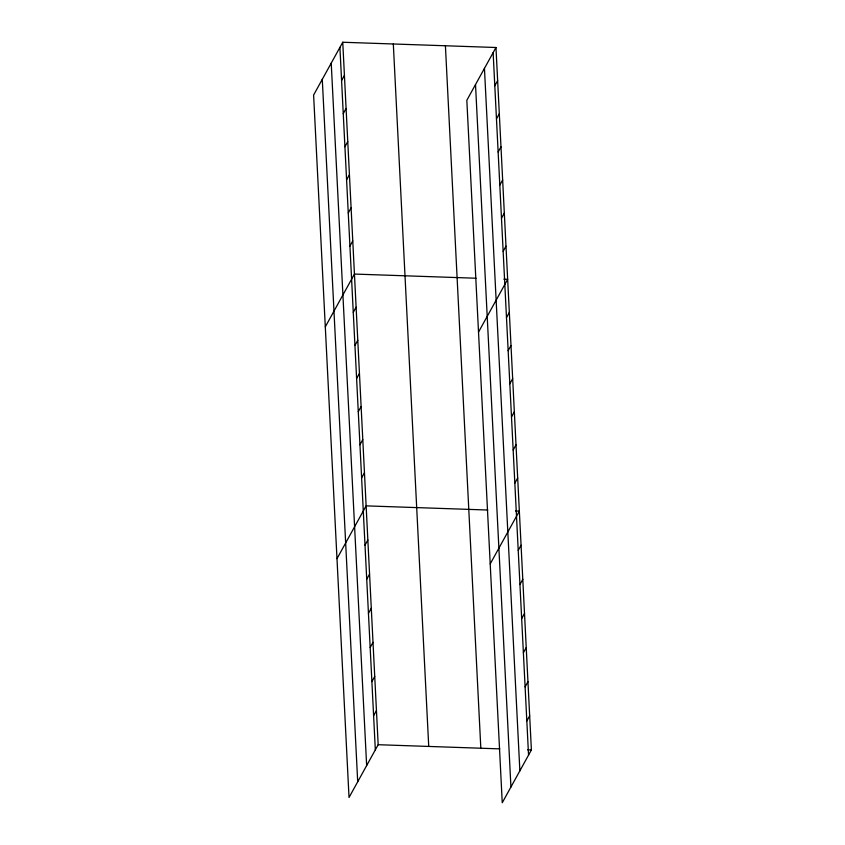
<?xml version="1.0" encoding="UTF-8"?>
<svg xmlns="http://www.w3.org/2000/svg" width="845" height="845" viewBox="0 0 845 845"><rect width="100%" height="100%" fill="white"/><g stroke="black" fill="none" stroke-linecap="round" stroke-linejoin="round"><path stroke-width="1.27" d="M342.753 42.25L313.611 95.041L349.027 797.5L378.169 744.709L342.753 42.25L495.973 47.5L531.389 749.959L502.247 802.75L466.831 100.291L495.973 47.5M341.581 80.518L344.422 75.363M343.25 113.642L346.091 108.477M344.918 146.755L347.76 141.601M346.587 179.869L349.429 174.714M348.256 212.982L351.097 207.828M349.925 246.096L352.766 240.941M325.293 326.857L354.446 274.065L476.062 278.227M353.263 312.333L356.115 307.179M494.8 85.767L497.642 80.613M354.932 345.447L357.784 340.292M496.469 118.881L499.31 113.726M356.601 378.56L359.452 373.405M498.138 151.994L500.99 146.84M358.269 411.684L361.121 406.529M499.807 185.118L502.659 179.964M359.938 444.797L362.79 439.643M501.476 218.232L504.328 213.077M361.618 477.911L364.459 472.756M503.145 251.345L505.997 246.191M336.986 558.672L366.128 505.87L487.745 510.031M478.513 332.106L507.665 279.304L503.873 279.177M364.998 545.141L367.85 539.987M506.482 317.583L509.334 312.428M366.719 579.269L369.571 574.114M508.151 350.696L511.003 345.542M368.441 613.385L371.293 608.231M509.831 383.81L512.672 378.655M370.163 647.502L373.004 642.348M511.5 416.923L514.341 411.768M371.884 681.619L374.726 676.465M513.168 450.047L516.01 444.882M373.606 715.747L376.447 710.592M514.837 483.16L517.679 478.006M490.206 563.911L519.348 511.119L515.556 510.993M518.228 550.391L521.069 545.236M519.95 584.508L522.791 579.353M521.661 618.635L524.513 613.481M523.382 652.752L526.234 647.597M525.104 686.869L527.956 681.714M526.826 720.986L529.667 715.831M378.169 744.709L499.786 748.871M527.597 749.821L531.389 749.959M493.131 52.654L528.547 755.113M484.449 68.371L519.865 770.83M475.513 84.574L510.929 787.033M445.41 45.767L480.826 748.226M393.316 43.982L428.732 746.441M339.912 47.404L375.328 749.864M331.229 63.121L366.645 765.581M322.283 79.324L357.699 781.783"/></g></svg>
